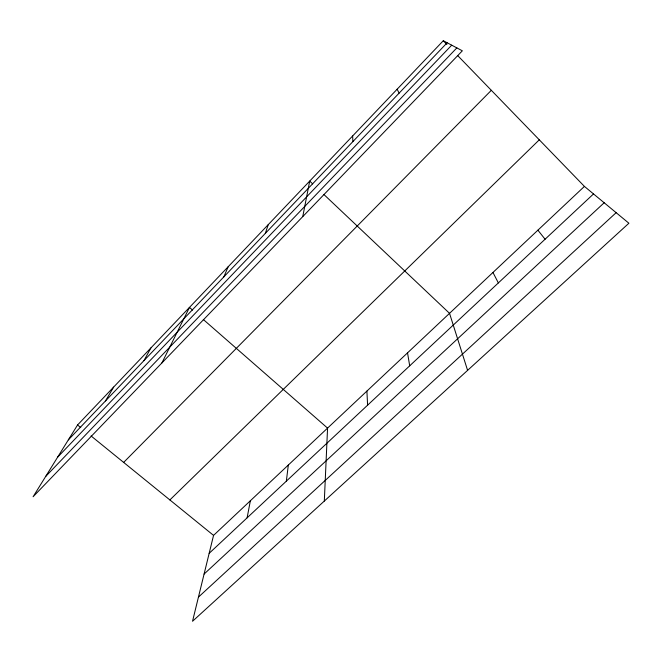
<?xml version="1.0" encoding="UTF-8"?>
<svg xmlns="http://www.w3.org/2000/svg" width="662" height="662" viewBox="0 0 662 662"><rect width="100%" height="100%" fill="white"/><g stroke="black" fill="none" stroke-linecap="round" stroke-linejoin="round"><path stroke-width="0.99" d="M324.314 501.06L327.566 428.107L203.308 319.489M286.34 481.166L288.334 465.03M247.116 517.841L250.352 500.77M302.757 216.598L309.708 181.074L312.679 183.887M584.422 186.403L213.553 535.393L192.526 621.27L628.9 223.235L584.422 186.403L457.632 55.534M265.305 233.405L268.251 224.633M223.83 276.882L228.2 266.72M161.909 362.933L189.481 307.4L192.551 310.081M143.96 360.608L150.919 347.914M105.49 400.932L113.632 387.096M77.562 424.987L33.1 496.748L462.349 50.8L443.292 40.73L77.562 424.987L80.739 427.569M68.327 439.899L447.156 42.773M57.611 457.194L451.707 45.181M45.67 476.466L456.846 47.896M123.653 462.407L491.328 90.313M169.877 499.934L539.29 139.823M209.167 553.324L593.524 193.933M204.086 574.07L604.174 202.754M198.443 597.107L616.148 212.676M91.075 435.96L213.553 535.393M323.817 194.421L449.531 313.333L467.595 370.372M443.292 40.73L446.875 44.428M537.9 230.177L545.083 239.23M492.958 272.463L498.354 282.922M397.142 89.213L399.12 93.135M407.535 352.854L409.695 365.821M366.905 391.093L367.6 405.185M352.647 135.967L352.863 141.627"/></g></svg>
